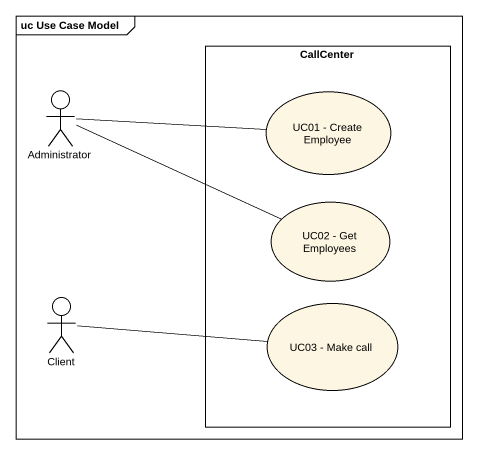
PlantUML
@startuml
mainframe uc Use Case Model
rectangle CallCenter {
  usecase "UC01 - Create Employee" as UC01_Create_Employee
  usecase "UC02 - Get Employees" as UC02_Get_Employees
  usecase "UC03 - Make call" as UC03_Make_call
}
actor Administrator
actor Client
Administrator -right- UC01_Create_Employee
Administrator -right- UC02_Get_Employees
Client -right- UC03_Make_call
@enduml
